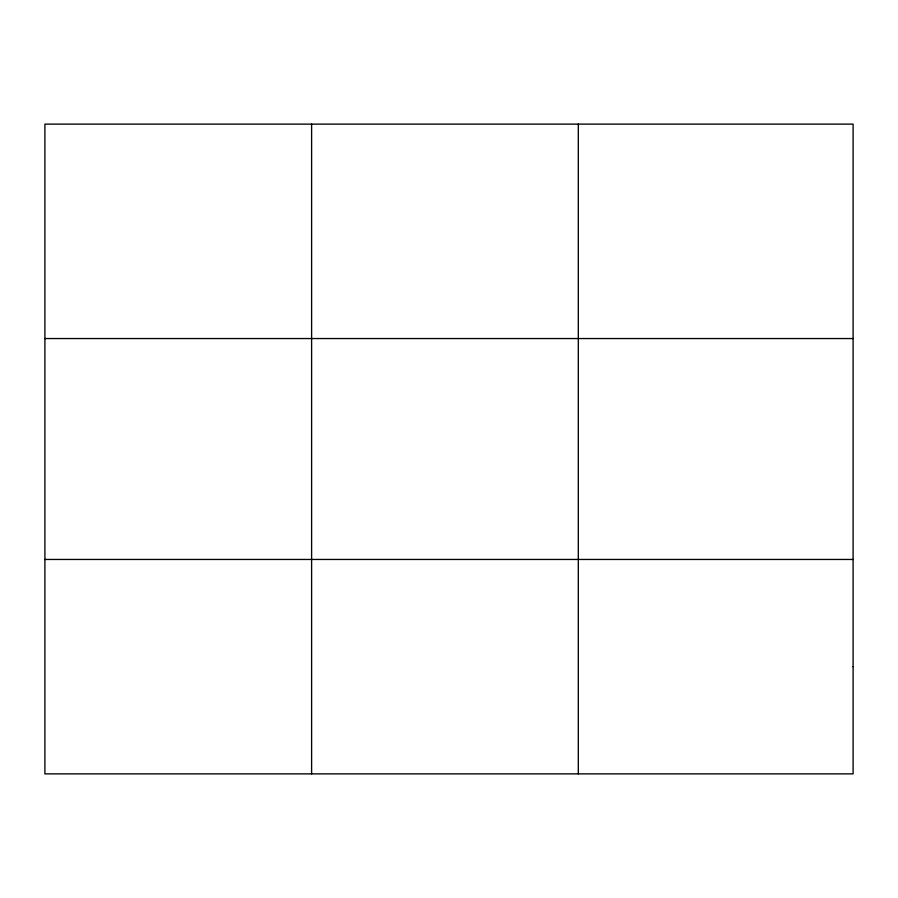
<?xml version="1.0" encoding="UTF-8"?>
<svg xmlns="http://www.w3.org/2000/svg" width="898" height="898" viewBox="0 0 898 898"><rect width="100%" height="100%" fill="white"/><g stroke="black" fill="none" stroke-linecap="round" stroke-linejoin="round"><path stroke-width="1.35" d="M311.606 773.874L311.606 124.126M578.312 773.874L578.312 124.126M44.9 338.546L853.1 338.546M44.9 559.454L853.1 559.454M853.1 666.664L853.1 773.874L44.9 773.874L44.9 124.126L853.1 124.126L853.1 666.664"/></g></svg>
